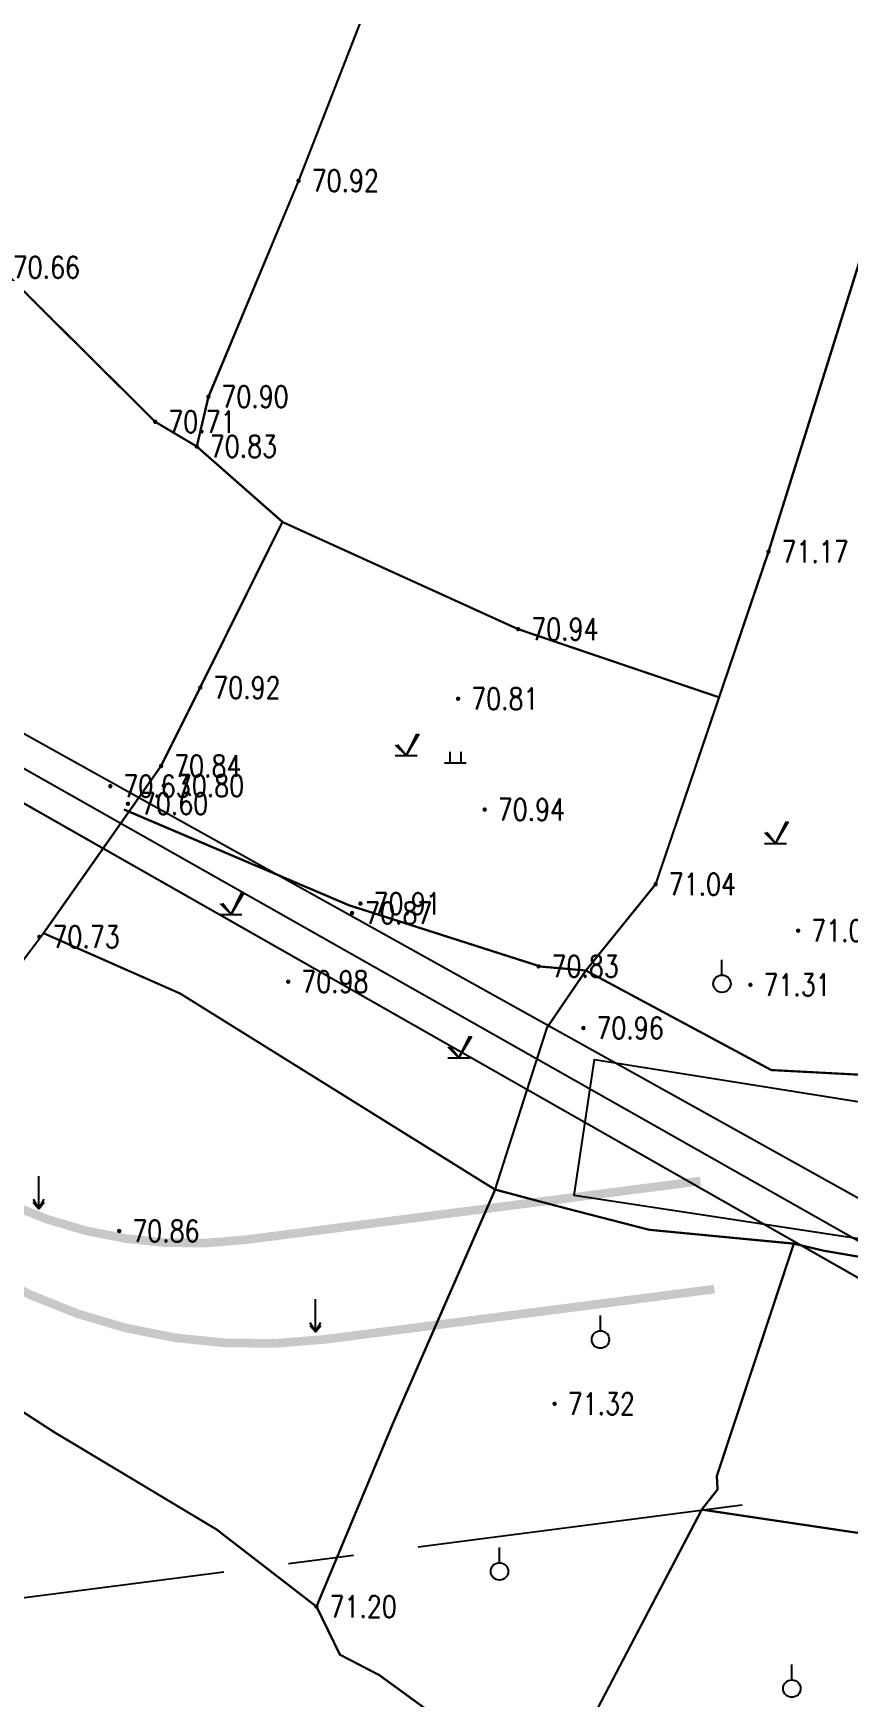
# Model space of a CAD drawing. Extents: x 10519 to 17598, y -625 to 2857.
# Drawn here: x 13969.5 to 14007, y 564.1 to 640.5 of the extents above; entities that cross this region are included whole.
import ezdxf
from ezdxf.enums import TextEntityAlignment as Align

# ---------------------------------------------------------------- set-up
doc = ezdxf.new("R2010")
doc.units = 0
doc.header["$MEASUREMENT"] = 0
doc.linetypes.add('CENTER', pattern=[2, 1.25, -0.25, 0.25, -0.25])
doc.linetypes.add('CENTERX2', pattern=[4, 2.5, -0.5, 0.5, -0.5])
doc.layers.get('0').update_dxf_attribs({"linetype": 'CONTINUOUS'})
for name, color, linetype in [('00000衢化东路中线', 1, 'CENTER'), ('00000道路边线', 2, 'CONTINUOUS'), ('0000原地形', 252, 'CONTINUOUS'), ('ASSIST', 252, 'CONTINUOUS'), ('GCD', 224, 'CONTINUOUS')]:
    doc.layers.add(name, color=color, linetype=linetype)
doc.styles.add('HZ', font='txt8.shx', dxfattribs={"width": 0.8, "bigfont": 'hz.shx'})
doc.linetypes.add('10421', pattern='A,2,[150,AAA.SHX,S=1,R=0,X=0,Y=1],1e-11', length=2)

# ---------------------------------------------------------------- blocks, each defined once
blk = doc.blocks.new('GC200')
at = {"linetype": 'Continuous', "const_width": 0.2, "flags": 128}
blk.add_lwpolyline([(-0.1, 0, 1), (0.1, 0, 1)], format="xyb", close=True, dxfattribs=at)
blk = doc.blocks.new('gc119')
for p, q in [((-1, 0), (1, 0)), ((-0.5, 1), (-0.5, 0)), ((0.5, 1), (0.5, 0))]:
    blk.add_line(p, q)
blk = doc.blocks.new('gc125')
blk.add_line((0, 0.8), (0, 2.2))
blk.add_circle((0, 0), 0.8)
blk = doc.blocks.new('gc123')
for p, q in [((0, 0), (1.2, 2)), ((-1, 0), (1, 0)), ((0, 0), (-0.8, 1))]:
    blk.add_line(p, q)
blk = doc.blocks.new('gc120')
for p, q in [((0, 0), (0, 2.5)), ((-0.5, 0.87), (0, 0)), ((0, 0), (0.5, 0.87))]:
    blk.add_line(p, q)

msp = doc.modelspace()

# ---------------------------------------------------------------- linework, layer by layer
at = {"layer": '00000衢化东路中线', "color": 6, "linetype": 'CENTERX2', "ltscale": 6}
msp.add_line((14002.076, 572.96), (13947.302, 565.889), dxfattribs=at)
at = {"layer": '00000道路边线', "const_width": 0.4}
for points in [[(14000.796, 582.878), (13982.955, 580.575, -0.361441), (13955.96, 597.698), (13876.28, 844.861, -0.361072), (13883.409, 862.652), (13895.365, 869.131)], [(13897.271, 865.614), (13883.527, 858.166, 0.361072), (13878.298, 845.119), (13957.693, 598.842, 0.361441), (13979.289, 585.143), (14000.156, 587.837)]]:
    msp.add_lwpolyline(points, format="xyb", dxfattribs=at)
at = {"layer": '0000原地形', "linetype": 'Continuous'}
for p, q in [((13985.126, 642.495, 70.877), (13981.713, 633.741, 70.877)), ((13985.126, 642.495, 70.877), (13981.713, 633.741, 70.877)), ((13981.713, 633.741, 70.877), (13977.569, 623.828, 70.877)), ((13981.713, 633.741, 70.877), (13977.569, 623.828, 70.877)), ((14007.878, 631.403), (14003.275, 616.716)), ((14007.878, 631.403), (14003.275, 616.716)), ((13967.99, 629.77, 70.615), (13975.132, 622.678, 70.615)), ((13967.99, 629.77, 70.615), (13975.132, 622.678, 70.615)), ((13977.569, 623.828, 70.877), (13977.035, 621.547, 70.877)), ((13977.569, 623.828, 70.877), (13977.035, 621.547, 70.877)), ((13975.132, 622.678, 70.615), (13977.035, 621.547, 70.615)), ((13975.132, 622.678, 70.615), (13977.035, 621.547, 70.615)), ((13977.035, 621.547, 70.877), (13980.97, 618.081, 70.877)), ((13977.035, 621.547, 70.877), (13980.97, 618.081, 70.877)), ((13977.198, 610.482, 70.842), (13980.97, 618.081, 70.842)), ((13977.198, 610.482, 70.842), (13980.97, 618.081, 70.842)), ((13980.97, 618.081, 70.686), (13991.791, 613.162, 70.686)), ((13980.97, 618.081, 70.686), (13991.791, 613.162, 70.686)), ((14003.275, 616.716), (13998.1, 601.459)), ((14003.275, 616.716), (13998.1, 601.459)), ((13991.791, 613.162, 70.686), (14001.009, 610.035, 70.686)), ((13991.791, 613.162, 70.686), (14001.009, 610.035, 70.686)), ((13975.399, 606.884, 70.842), (13977.198, 610.482, 70.842)), ((13975.399, 606.884, 70.842), (13977.198, 610.482, 70.842)), ((13968.196, 608.875), (14259.775, 446.624)), ((14259.638, 442.29), (13967.936, 607.416)), ((14259.638, 442.29), (13967.936, 607.416)), ((13975.399, 606.884, 70.842), (13970.003, 599.21, 70.842)), ((13975.399, 606.884, 70.842), (13970.003, 599.21, 70.842)), ((14257.112, 441.429), (13968.258, 605.642)), ((13984.023, 600.491), (13973.698, 604.882)), ((13984.023, 600.491), (13973.698, 604.882)), ((13994.898, 597.498, 70.828), (13998.1, 601.459, 70.828)), ((13994.898, 597.498, 70.828), (13998.1, 601.459, 70.828)), ((13992.813, 597.681), (13984.023, 600.491)), ((13992.813, 597.681), (13984.023, 600.491)), ((13970.003, 599.21, 70.842), (13976.276, 596.441, 70.842)), ((13970.003, 599.21, 70.842), (13976.276, 596.441, 70.842)), ((13992.724, 597.689, 70.828), (13994.898, 597.498, 70.828)), ((13992.724, 597.689, 70.828), (13994.898, 597.498, 70.828)), ((13993.114, 594.879, 70.888), (13994.898, 597.498, 70.888)), ((13993.114, 594.879, 70.888), (13994.898, 597.498, 70.888)), ((13994.898, 597.498, 70.67), (14003.41, 592.93, 70.67)), ((13994.898, 597.498, 70.67), (14003.41, 592.93, 70.67)), ((13976.276, 596.441, 70.842), (13990.727, 587.444, 70.842)), ((13976.276, 596.441, 70.842), (13990.727, 587.444, 70.842)), ((13990.727, 587.444, 70.888), (13993.114, 594.879, 70.888)), ((13990.727, 587.444, 70.888), (13993.114, 594.879, 70.888)), ((14007.762, 592.7, 70.888), (14003.41, 592.93, 70.888)), ((14007.762, 592.7, 70.888), (14003.41, 592.93, 70.888)), ((13990.727, 587.444, 70.888), (13986.05, 576.744, 70.888)), ((13990.727, 587.444, 70.888), (13986.05, 576.744, 70.888)), ((13993.93, 586.597, 72.842), (13990.727, 587.444, 72.842)), ((13993.93, 586.597, 72.842), (13990.727, 587.444, 72.842)), ((13997.803, 585.6, 72.842), (13993.93, 586.597, 72.842)), ((13997.803, 585.6, 72.842), (13993.93, 586.597, 72.842)), ((14004.436, 584.963, 72.842), (13997.803, 585.6, 72.842)), ((14004.436, 584.963, 72.842), (13997.803, 585.6, 72.842)), ((14004.436, 584.963, 71.272), (14000.904, 574.302, 71.272)), ((14004.436, 584.963, 71.272), (14000.904, 574.302, 71.272)), ((14005.825, 584.638, 72.842), (14004.436, 584.963, 72.842)), ((14005.825, 584.638, 72.842), (14004.436, 584.963, 72.842)), ((14015.023, 583.066, 72.842), (14005.825, 584.638, 72.842)), ((14015.023, 583.066, 72.842), (14005.825, 584.638, 72.842)), ((13965.117, 579.798, 69.741), (13970.49, 576.317, 69.741)), ((13965.117, 579.798, 69.741), (13970.49, 576.317, 69.741)), ((13986.05, 576.744, 70.888), (13982.529, 568.308, 70.888)), ((13986.05, 576.744, 70.888), (13982.529, 568.308, 70.888)), ((13970.49, 576.317, 69.741), (13977.957, 571.839, 69.741)), ((13970.49, 576.317, 69.741), (13977.957, 571.839, 69.741)), ((14000.937, 573.677, 71.272), (14000.213, 572.759, 71.272)), ((14000.937, 573.677, 71.272), (14000.213, 572.759, 71.272)), ((14000.904, 574.302, 71.272), (14000.937, 573.677, 71.272)), ((14000.904, 574.302, 71.272), (14000.937, 573.677, 71.272)), ((14000.213, 572.759, 71.272), (13993.868, 560.645, 71.272)), ((14000.213, 572.759, 71.272), (13993.868, 560.645, 71.272)), ((14010.601, 571.211, 71.517), (14000.213, 572.759, 71.517)), ((14010.601, 571.211, 71.517), (14000.213, 572.759, 71.517)), ((13982.529, 568.308, 70.888), (13977.957, 571.839, 70.888)), ((13982.529, 568.308, 70.888), (13977.957, 571.839, 70.888)), ((13982.529, 568.308, 70.888), (13983.603, 566.104, 70.888)), ((13982.529, 568.308, 70.888), (13983.603, 566.104, 70.888)), ((13983.603, 566.104, 70.888), (13985.418, 565.163, 70.888)), ((13983.603, 566.104, 70.888), (13985.418, 565.163, 70.888)), ((13985.418, 565.163, 70.888), (13985.418, 565.163, 70.888)), ((13985.418, 565.163, 70.888), (13991.208, 560.946, 70.888)), ((13985.418, 565.163, 70.888), (13985.418, 565.163, 70.888)), ((13985.418, 565.163, 70.888), (13991.208, 560.946, 70.888))]:
    msp.add_line(p, q, dxfattribs=at)
at = {"layer": '0000原地形'}
for p, q in [((13986.648, 607.361), (13987.148, 608.361)), ((13986.648, 607.361), (13987.148, 608.361)), ((13986.148, 607.861), (13986.648, 607.361)), ((13986.148, 607.861), (13986.648, 607.361)), ((13986.148, 607.361), (13987.148, 607.361)), ((13986.148, 607.361), (13987.148, 607.361)), ((13988.657, 607.534), (13988.657, 607.034)), ((13988.657, 607.534), (13988.657, 607.034)), ((13989.157, 607.534), (13989.157, 607.034)), ((13989.157, 607.534), (13989.157, 607.034)), ((13988.407, 607.034), (13989.407, 607.034)), ((13988.407, 607.034), (13989.407, 607.034)), ((14003.603, 603.33), (14004.103, 604.33)), ((14003.603, 603.33), (14004.103, 604.33)), ((14003.103, 603.83), (14003.603, 603.33)), ((14003.103, 603.83), (14003.603, 603.33)), ((14003.103, 603.33), (14004.103, 603.33)), ((14003.103, 603.33), (14004.103, 603.33)), ((13978.112, 600.572), (13978.612, 600.072)), ((13978.112, 600.572), (13978.612, 600.072)), ((13978.612, 600.072), (13979.112, 601.072)), ((13978.612, 600.072), (13979.112, 601.072)), ((13978.112, 600.072), (13979.112, 600.072)), ((13978.112, 600.072), (13979.112, 600.072)), ((14001.143, 597.289), (14001.143, 597.989)), ((14001.143, 597.289), (14001.143, 597.989)), ((13989.068, 593.49), (13989.568, 594.49)), ((13989.068, 593.49), (13989.568, 594.49)), ((13988.568, 593.99), (13989.068, 593.49)), ((13988.568, 593.99), (13989.068, 593.49)), ((13988.568, 593.49), (13989.568, 593.49)), ((13988.568, 593.49), (13989.568, 593.49)), ((13969.785, 586.567), (13969.785, 588.067)), ((13969.785, 586.567), (13969.785, 588.067)), ((13969.535, 586.867), (13969.785, 586.567)), ((13969.535, 586.867), (13969.785, 586.567)), ((13969.785, 586.567), (13970.035, 586.867)), ((13969.785, 586.567), (13970.035, 586.867)), ((13982.481, 580.912), (13982.481, 582.412)), ((13982.481, 580.912), (13982.481, 582.412)), ((13995.566, 580.964), (13995.566, 581.664)), ((13995.566, 580.964), (13995.566, 581.664)), ((13982.231, 581.212), (13982.481, 580.912)), ((13982.231, 581.212), (13982.481, 580.912)), ((13982.481, 580.912), (13982.731, 581.212)), ((13982.481, 580.912), (13982.731, 581.212)), ((13990.932, 570.322), (13990.932, 571.022)), ((13990.932, 570.322), (13990.932, 571.022)), ((14004.351, 564.947), (14004.351, 565.647)), ((14004.351, 564.947), (14004.351, 565.647))]:
    msp.add_line(p, q, dxfattribs=at)
at = {"layer": '0000原地形', "linetype": '10421'}
msp.add_line((13967.43, 595.814, 70.619), (13970.003, 599.21, 70.619), dxfattribs=at)
msp.add_line((13967.43, 595.814, 70.619), (13970.003, 599.21, 70.619), dxfattribs=at)
at = {"layer": '0000原地形', "linetype": 'Continuous', "elevation": 71.299, "flags": 128}
msp.add_lwpolyline([(14045.093, 585.46), (14044.541, 579.54), (13994.358, 587.169), (13995.29, 593.415)], close=True, dxfattribs=at)
msp.add_lwpolyline([(14045.093, 585.46), (14044.541, 579.54), (13994.358, 587.169), (13995.29, 593.415)], close=True, dxfattribs=at)
at = {"layer": '0000原地形'}
for centre in [(14001.143, 596.889), (14001.143, 596.889), (13995.566, 580.564), (13995.566, 580.564), (13990.932, 569.922), (13990.932, 569.922), (14004.351, 564.547), (14004.351, 564.547)]:
    msp.add_ellipse(centre, major_axis=(0.283, 0.283), ratio=1, start_param=5.497787, end_param=11.780972, dxfattribs=at)
at = {"layer": 'ASSIST', "color": 252}
for p, q in [((13968.196, 608.875), (14015.45, 582.581)), ((14015.45, 580.52), (13967.936, 607.416)), ((14015.45, 578.813), (13968.258, 605.642))]:
    msp.add_line(p, q, dxfattribs=at)
at = {"layer": 'ASSIST', "color": 252, "const_width": 0.1, "flags": 128}
for points, elevation in [([(13996.26, 664.352), (13991.152, 655.096), (13987.49, 649.076), (13985.126, 642.495), (13981.713, 633.741), (13977.569, 623.828), (13977.035, 621.547), (13980.97, 618.081)], 70.877), ([(13954.771, 632.815), (13967.99, 629.77), (13975.132, 622.678), (13977.035, 621.547)], 70.615), ([(13975.399, 606.884), (13977.198, 610.482), (13980.97, 618.081)], 70.842), ([(13980.97, 618.081), (13991.791, 613.162), (14001.009, 610.035)], 70.686), ([(13975.399, 606.884), (13970.003, 599.21), (13976.276, 596.441), (13990.727, 587.444)], 70.842), ([(13992.724, 597.689), (13994.898, 597.498), (13998.1, 601.459)], 70.828), ([(13990.727, 587.444), (13993.114, 594.879), (13994.898, 597.498)], 70.888), ([(13994.898, 597.498), (14003.41, 592.93)], 70.67), ([(14007.762, 592.7), (14003.41, 592.93)], 70.888), ([(13990.727, 587.444), (13986.05, 576.744), (13982.529, 568.308), (13977.957, 571.839)], 70.888), ([(14015.45, 582.995), (14015.023, 583.066), (14005.825, 584.638), (14004.436, 584.963), (13997.803, 585.6), (13993.93, 586.597), (13990.727, 587.444)], 72.842), ([(14004.436, 584.963), (14000.904, 574.302), (14000.937, 573.677), (14000.213, 572.759)], 71.272), ([(13957.845, 583.293), (13965.117, 579.798), (13970.49, 576.317), (13977.957, 571.839)], 69.741), ([(14000.213, 572.759), (13993.868, 560.645)], 71.272), ([(14015.45, 570.149), (14014.64, 570.311), (14012.665, 570.677), (14010.601, 571.211), (14000.213, 572.759)], 71.517), ([(13982.529, 568.308), (13983.603, 566.104), (13985.418, 565.163), (13985.418, 565.163), (13991.208, 560.946), (13983.436, 550.767), (13983.436, 550.767), (13977.837, 523.642), (13973.709, 523.81), (13969.004, 524.379), (13965.285, 527.537), (13958.094, 531.105)], 70.888)]:
    msp.add_lwpolyline(points, dxfattribs=dict(at, elevation=elevation))
for points in [[(14015.45, 639.179), (14011.173, 640.002), (14007.878, 631.403), (14003.275, 616.716), (13998.1, 601.459)], [(13992.813, 597.681), (13984.023, 600.491), (13973.698, 604.882)]]:
    msp.add_lwpolyline(points, dxfattribs=at)
at = {"layer": 'ASSIST', "color": 252, "flags": 128}
for points in [[(13968.196, 608.875), (14015.45, 582.581)], [(14015.45, 578.813), (13966.519, 606.63)], [(13950.797, 567.487), (13952.012, 573.314), (13954.642, 578.421), (13956.494, 580.39), (13957.845, 583.293), (13958.146, 584.729), (13959.511, 587.104), (13963.36, 590.746), (13967.43, 595.814), (13970.003, 599.21)]]:
    msp.add_lwpolyline(points, dxfattribs=at)
at = {"layer": 'ASSIST', "color": 252, "elevation": 71.299, "flags": 128}
msp.add_lwpolyline([(14015.45, 583.963), (13994.358, 587.169), (13995.29, 593.415), (14015.45, 590.195)], dxfattribs=at)

# ---------------------------------------------------------------- block references
at = {"layer": 'ASSIST', "color": 252}
ref = msp.add_blockref('GC200', (13981.713, 633.741, 70.923), dxfattribs=dict(at, xscale=0.5, yscale=0.5, zscale=0.5))
ref.add_attrib('height', '70.92', dxfattribs={"layer": 'GCD', "linetype": 'Continuous', "height": 1, "style": 'HZ', "width": 0.8}).set_placement((13982.313, 633.741, 70.923), align=Align.MIDDLE_LEFT)
ref = msp.add_blockref('GC200', (13967.99, 629.77, 70.656), dxfattribs=dict(at, xscale=0.5, yscale=0.5, zscale=0.5))
ref.add_attrib('height', '70.66', dxfattribs={"layer": 'GCD', "linetype": 'Continuous', "height": 1, "style": 'HZ', "width": 0.8}).set_placement((13968.59, 629.77, 70.656), align=Align.MIDDLE_LEFT)
ref = msp.add_blockref('GC200', (13977.569, 623.828, 70.897), dxfattribs=dict(at, xscale=0.5, yscale=0.5, zscale=0.5))
ref.add_attrib('height', '70.90', dxfattribs={"layer": 'GCD', "linetype": 'Continuous', "height": 1, "style": 'HZ', "width": 0.8}).set_placement((13978.169, 623.828, 70.897), align=Align.MIDDLE_LEFT)
ref = msp.add_blockref('GC200', (13975.132, 622.678, 70.705), dxfattribs=dict(at, xscale=0.5, yscale=0.5, zscale=0.5))
ref.add_attrib('height', '70.71', dxfattribs={"layer": 'GCD', "linetype": 'Continuous', "height": 1, "style": 'HZ', "width": 0.8}).set_placement((13975.732, 622.678, 70.705), align=Align.MIDDLE_LEFT)
ref = msp.add_blockref('GC200', (13977.035, 621.547, 70.829), dxfattribs=dict(at, xscale=0.5, yscale=0.5, zscale=0.5))
ref.add_attrib('height', '70.83', dxfattribs={"layer": 'GCD', "linetype": 'Continuous', "height": 1, "style": 'HZ', "width": 0.8}).set_placement((13977.635, 621.547, 70.829), align=Align.MIDDLE_LEFT)
ref = msp.add_blockref('GC200', (14003.275, 616.716, 71.172), dxfattribs=dict(at, xscale=0.5, yscale=0.5, zscale=0.5))
ref.add_attrib('height', '71.17', dxfattribs={"layer": 'GCD', "linetype": 'Continuous', "height": 1, "style": 'HZ', "width": 0.8}).set_placement((14003.875, 616.716, 71.172), align=Align.MIDDLE_LEFT)
ref = msp.add_blockref('GC200', (13991.791, 613.162, 70.937), dxfattribs=dict(at, xscale=0.5, yscale=0.5, zscale=0.5))
ref.add_attrib('height', '70.94', dxfattribs={"layer": 'GCD', "linetype": 'Continuous', "height": 1, "style": 'HZ', "width": 0.8}).set_placement((13992.391, 613.162, 70.937), align=Align.MIDDLE_LEFT)
ref = msp.add_blockref('GC200', (13977.198, 610.482, 70.916), dxfattribs=dict(at, xscale=0.5, yscale=0.5, zscale=0.5))
ref.add_attrib('height', '70.92', dxfattribs={"layer": 'GCD', "linetype": 'Continuous', "height": 1, "style": 'HZ', "width": 0.8}).set_placement((13977.798, 610.482, 70.916), align=Align.MIDDLE_LEFT)
ref = msp.add_blockref('GC200', (13989.032, 609.969, 70.806), dxfattribs=dict(at, xscale=0.5, yscale=0.5, zscale=0.5))
ref.add_attrib('height', '70.81', dxfattribs={"layer": 'GCD', "linetype": 'Continuous', "height": 1, "style": 'HZ', "width": 0.8}).set_placement((13989.632, 609.969, 70.806), align=Align.MIDDLE_LEFT)
at = {"layer": 'ASSIST', "color": 252, "xscale": 0.5, "yscale": 0.5}
for name, p in [('gc123', (13986.648, 607.361)), ('gc119', (13988.907, 607.034)), ('gc123', (14003.603, 603.33)), ('gc123', (13978.612, 600.072)), ('gc125', (14001.143, 596.889)), ('gc123', (13989.068, 593.49)), ('gc120', (13969.785, 586.567)), ('gc120', (13982.481, 580.912)), ('gc125', (13995.566, 580.564)), ('gc125', (13990.932, 569.922)), ('gc125', (14004.351, 564.547))]:
    msp.add_blockref(name, p, dxfattribs=at)
at = {"layer": 'ASSIST', "color": 252}
ref = msp.add_blockref('GC200', (13975.399, 606.884, 70.842), dxfattribs=dict(at, xscale=0.5, yscale=0.5, zscale=0.5))
ref.add_attrib('height', '70.84', dxfattribs={"layer": 'GCD', "linetype": 'Continuous', "height": 1, "style": 'HZ', "width": 0.8}).set_placement((13975.999, 606.884, 70.842), align=Align.MIDDLE_LEFT)
ref = msp.add_blockref('GC200', (13975.525, 605.98, 70.802), dxfattribs=dict(at, xscale=0.5, yscale=0.5, zscale=0.5))
ref.add_attrib('height', '70.80', dxfattribs={"layer": 'GCD', "linetype": 'Continuous', "height": 1, "style": 'HZ', "width": 0.8}).set_placement((13976.125, 605.98, 70.802), align=Align.MIDDLE_LEFT)
ref = msp.add_blockref('GC200', (13973.07, 605.957, 70.628), dxfattribs=dict(at, xscale=0.5, yscale=0.5, zscale=0.5))
ref.add_attrib('height', '70.63', dxfattribs={"layer": 'GCD', "linetype": 'Continuous', "height": 1, "style": 'HZ', "width": 0.8}).set_placement((13973.67, 605.957, 70.628), align=Align.MIDDLE_LEFT)
ref = msp.add_blockref('GC200', (13973.876, 605.15, 70.602), dxfattribs=dict(at, xscale=0.5, yscale=0.5, zscale=0.5))
ref.add_attrib('height', '70.60', dxfattribs={"layer": 'GCD', "linetype": 'Continuous', "height": 1, "style": 'HZ', "width": 0.8}).set_placement((13974.476, 605.15, 70.602), align=Align.MIDDLE_LEFT)
ref = msp.add_blockref('GC200', (13990.253, 604.884, 70.936), dxfattribs=dict(at, xscale=0.5, yscale=0.5, zscale=0.5))
ref.add_attrib('height', '70.94', dxfattribs={"layer": 'GCD', "linetype": 'Continuous', "height": 1, "style": 'HZ', "width": 0.8}).set_placement((13990.853, 604.884, 70.936), align=Align.MIDDLE_LEFT)
ref = msp.add_blockref('GC200', (13998.1, 601.459, 71.038), dxfattribs=dict(at, xscale=0.5, yscale=0.5, zscale=0.5))
ref.add_attrib('height', '71.04', dxfattribs={"layer": 'GCD', "linetype": 'Continuous', "height": 1, "style": 'HZ', "width": 0.8}).set_placement((13998.7, 601.459, 71.038), align=Align.MIDDLE_LEFT)
ref = msp.add_blockref('GC200', (13984.163, 600.137, 70.874), dxfattribs=dict(at, xscale=0.5, yscale=0.5, zscale=0.5))
ref.add_attrib('height', '70.87', dxfattribs={"layer": 'GCD', "linetype": 'Continuous', "height": 1, "style": 'HZ', "width": 0.8}).set_placement((13984.763, 600.137, 70.874), align=Align.MIDDLE_LEFT)
ref = msp.add_blockref('GC200', (13984.55, 600.57, 70.906), dxfattribs=dict(at, xscale=0.5, yscale=0.5, zscale=0.5))
ref.add_attrib('height', '70.91', dxfattribs={"layer": 'GCD', "linetype": 'Continuous', "height": 1, "style": 'HZ', "width": 0.8}).set_placement((13985.15, 600.57, 70.906), align=Align.MIDDLE_LEFT)
ref = msp.add_blockref('GC200', (14004.639, 599.326, 71.085), dxfattribs=dict(at, xscale=0.5, yscale=0.5, zscale=0.5))
ref.add_attrib('height', '71.09', dxfattribs={"layer": 'GCD', "linetype": 'Continuous', "height": 1, "style": 'HZ', "width": 0.8}).set_placement((14005.239, 599.326, 71.085), align=Align.MIDDLE_LEFT)
ref = msp.add_blockref('GC200', (13969.813, 599.043, 70.733), dxfattribs=dict(at, xscale=0.5, yscale=0.5, zscale=0.5))
ref.add_attrib('height', '70.73', dxfattribs={"layer": 'GCD', "linetype": 'Continuous', "height": 1, "style": 'HZ', "width": 0.8}).set_placement((13970.413, 599.043, 70.733), align=Align.MIDDLE_LEFT)
ref = msp.add_blockref('GC200', (13992.724, 597.689, 70.828), dxfattribs=dict(at, xscale=0.5, yscale=0.5, zscale=0.5))
ref.add_attrib('height', '70.83', dxfattribs={"layer": 'GCD', "linetype": 'Continuous', "height": 1, "style": 'HZ', "width": 0.8}).set_placement((13993.324, 597.689, 70.828), align=Align.MIDDLE_LEFT)
ref = msp.add_blockref('GC200', (13981.235, 596.984, 70.981), dxfattribs=dict(at, xscale=0.5, yscale=0.5, zscale=0.5))
ref.add_attrib('height', '70.98', dxfattribs={"layer": 'GCD', "linetype": 'Continuous', "height": 1, "style": 'HZ', "width": 0.8}).set_placement((13981.835, 596.984, 70.981), align=Align.MIDDLE_LEFT)
ref = msp.add_blockref('GC200', (14002.448, 596.84, 71.314), dxfattribs=dict(at, xscale=0.5, yscale=0.5, zscale=0.5))
ref.add_attrib('height', '71.31', dxfattribs={"layer": 'GCD', "linetype": 'Continuous', "height": 1, "style": 'HZ', "width": 0.8}).set_placement((14003.048, 596.84, 71.314), align=Align.MIDDLE_LEFT)
ref = msp.add_blockref('GC200', (13994.782, 594.859, 70.955), dxfattribs=dict(at, xscale=0.5, yscale=0.5, zscale=0.5))
ref.add_attrib('height', '70.96', dxfattribs={"layer": 'GCD', "linetype": 'Continuous', "height": 1, "style": 'HZ', "width": 0.8}).set_placement((13995.382, 594.859, 70.955), align=Align.MIDDLE_LEFT)
ref = msp.add_blockref('GC200', (13973.48, 585.543, 70.863), dxfattribs=dict(at, xscale=0.5, yscale=0.5, zscale=0.5))
ref.add_attrib('height', '70.86', dxfattribs={"layer": 'GCD', "linetype": 'Continuous', "height": 1, "style": 'HZ', "width": 0.8}).set_placement((13974.08, 585.543, 70.863), align=Align.MIDDLE_LEFT)
ref = msp.add_blockref('GC200', (13993.462, 577.615, 71.316), dxfattribs=dict(at, xscale=0.5, yscale=0.5, zscale=0.5))
ref.add_attrib('height', '71.32', dxfattribs={"layer": 'GCD', "linetype": 'Continuous', "height": 1, "style": 'HZ', "width": 0.8}).set_placement((13994.062, 577.615, 71.316), align=Align.MIDDLE_LEFT)
ref = msp.add_blockref('GC200', (13982.529, 568.308, 71.202), dxfattribs=dict(at, xscale=0.5, yscale=0.5, zscale=0.5))
ref.add_attrib('height', '71.20', dxfattribs={"layer": 'GCD', "linetype": 'Continuous', "height": 1, "style": 'HZ', "width": 0.8}).set_placement((13983.129, 568.308, 71.202), align=Align.MIDDLE_LEFT)
at = {"layer": 'GCD', "linetype": 'Continuous'}
ref = msp.add_blockref('GC200', (13981.713, 633.741, 70.923), dxfattribs=dict(at, xscale=0.5, yscale=0.5, zscale=0.5))
ref.add_attrib('height', '70.92', dxfattribs={"linetype": 'Continuous', "height": 1, "style": 'HZ', "width": 0.8}).set_placement((13982.313, 633.741, 70.923), align=Align.MIDDLE_LEFT)
ref = msp.add_blockref('GC200', (13981.713, 633.741, 70.923), dxfattribs=dict(at, xscale=0.5, yscale=0.5, zscale=0.5))
ref.add_attrib('height', '70.92', dxfattribs={"linetype": 'Continuous', "height": 1, "style": 'HZ', "width": 0.8}).set_placement((13982.313, 633.741, 70.923), align=Align.MIDDLE_LEFT)
ref = msp.add_blockref('GC200', (13967.99, 629.77, 70.656), dxfattribs=dict(at, xscale=0.5, yscale=0.5, zscale=0.5))
ref.add_attrib('height', '70.66', dxfattribs={"linetype": 'Continuous', "height": 1, "style": 'HZ', "width": 0.8}).set_placement((13968.59, 629.77, 70.656), align=Align.MIDDLE_LEFT)
ref = msp.add_blockref('GC200', (13967.99, 629.77, 70.656), dxfattribs=dict(at, xscale=0.5, yscale=0.5, zscale=0.5))
ref.add_attrib('height', '70.66', dxfattribs={"linetype": 'Continuous', "height": 1, "style": 'HZ', "width": 0.8}).set_placement((13968.59, 629.77, 70.656), align=Align.MIDDLE_LEFT)
ref = msp.add_blockref('GC200', (13977.569, 623.828, 70.897), dxfattribs=dict(at, xscale=0.5, yscale=0.5, zscale=0.5))
ref.add_attrib('height', '70.90', dxfattribs={"linetype": 'Continuous', "height": 1, "style": 'HZ', "width": 0.8}).set_placement((13978.169, 623.828, 70.897), align=Align.MIDDLE_LEFT)
ref = msp.add_blockref('GC200', (13977.569, 623.828, 70.897), dxfattribs=dict(at, xscale=0.5, yscale=0.5, zscale=0.5))
ref.add_attrib('height', '70.90', dxfattribs={"linetype": 'Continuous', "height": 1, "style": 'HZ', "width": 0.8}).set_placement((13978.169, 623.828, 70.897), align=Align.MIDDLE_LEFT)
ref = msp.add_blockref('GC200', (13975.132, 622.678, 70.705), dxfattribs=dict(at, xscale=0.5, yscale=0.5, zscale=0.5))
ref.add_attrib('height', '70.71', dxfattribs={"linetype": 'Continuous', "height": 1, "style": 'HZ', "width": 0.8}).set_placement((13975.732, 622.678, 70.705), align=Align.MIDDLE_LEFT)
ref = msp.add_blockref('GC200', (13975.132, 622.678, 70.705), dxfattribs=dict(at, xscale=0.5, yscale=0.5, zscale=0.5))
ref.add_attrib('height', '70.71', dxfattribs={"linetype": 'Continuous', "height": 1, "style": 'HZ', "width": 0.8}).set_placement((13975.732, 622.678, 70.705), align=Align.MIDDLE_LEFT)
ref = msp.add_blockref('GC200', (13977.035, 621.547, 70.829), dxfattribs=dict(at, xscale=0.5, yscale=0.5, zscale=0.5))
ref.add_attrib('height', '70.83', dxfattribs={"linetype": 'Continuous', "height": 1, "style": 'HZ', "width": 0.8}).set_placement((13977.635, 621.547, 70.829), align=Align.MIDDLE_LEFT)
ref = msp.add_blockref('GC200', (13977.035, 621.547, 70.829), dxfattribs=dict(at, xscale=0.5, yscale=0.5, zscale=0.5))
ref.add_attrib('height', '70.83', dxfattribs={"linetype": 'Continuous', "height": 1, "style": 'HZ', "width": 0.8}).set_placement((13977.635, 621.547, 70.829), align=Align.MIDDLE_LEFT)
ref = msp.add_blockref('GC200', (14003.275, 616.716, 71.172), dxfattribs=dict(at, xscale=0.5, yscale=0.5, zscale=0.5))
ref.add_attrib('height', '71.17', dxfattribs={"linetype": 'Continuous', "height": 1, "style": 'HZ', "width": 0.8}).set_placement((14003.875, 616.716, 71.172), align=Align.MIDDLE_LEFT)
ref = msp.add_blockref('GC200', (14003.275, 616.716, 71.172), dxfattribs=dict(at, xscale=0.5, yscale=0.5, zscale=0.5))
ref.add_attrib('height', '71.17', dxfattribs={"linetype": 'Continuous', "height": 1, "style": 'HZ', "width": 0.8}).set_placement((14003.875, 616.716, 71.172), align=Align.MIDDLE_LEFT)
ref = msp.add_blockref('GC200', (13991.791, 613.162, 70.937), dxfattribs=dict(at, xscale=0.5, yscale=0.5, zscale=0.5))
ref.add_attrib('height', '70.94', dxfattribs={"linetype": 'Continuous', "height": 1, "style": 'HZ', "width": 0.8}).set_placement((13992.391, 613.162, 70.937), align=Align.MIDDLE_LEFT)
ref = msp.add_blockref('GC200', (13991.791, 613.162, 70.937), dxfattribs=dict(at, xscale=0.5, yscale=0.5, zscale=0.5))
ref.add_attrib('height', '70.94', dxfattribs={"linetype": 'Continuous', "height": 1, "style": 'HZ', "width": 0.8}).set_placement((13992.391, 613.162, 70.937), align=Align.MIDDLE_LEFT)
ref = msp.add_blockref('GC200', (13977.198, 610.482, 70.916), dxfattribs=dict(at, xscale=0.5, yscale=0.5, zscale=0.5))
ref.add_attrib('height', '70.92', dxfattribs={"linetype": 'Continuous', "height": 1, "style": 'HZ', "width": 0.8}).set_placement((13977.798, 610.482, 70.916), align=Align.MIDDLE_LEFT)
ref = msp.add_blockref('GC200', (13977.198, 610.482, 70.916), dxfattribs=dict(at, xscale=0.5, yscale=0.5, zscale=0.5))
ref.add_attrib('height', '70.92', dxfattribs={"linetype": 'Continuous', "height": 1, "style": 'HZ', "width": 0.8}).set_placement((13977.798, 610.482, 70.916), align=Align.MIDDLE_LEFT)
ref = msp.add_blockref('GC200', (13989.032, 609.969, 70.806), dxfattribs=dict(at, xscale=0.5, yscale=0.5, zscale=0.5))
ref.add_attrib('height', '70.81', dxfattribs={"linetype": 'Continuous', "height": 1, "style": 'HZ', "width": 0.8}).set_placement((13989.632, 609.969, 70.806), align=Align.MIDDLE_LEFT)
ref = msp.add_blockref('GC200', (13989.032, 609.969, 70.806), dxfattribs=dict(at, xscale=0.5, yscale=0.5, zscale=0.5))
ref.add_attrib('height', '70.81', dxfattribs={"linetype": 'Continuous', "height": 1, "style": 'HZ', "width": 0.8}).set_placement((13989.632, 609.969, 70.806), align=Align.MIDDLE_LEFT)
ref = msp.add_blockref('GC200', (13975.399, 606.884, 70.842), dxfattribs=dict(at, xscale=0.5, yscale=0.5, zscale=0.5))
ref.add_attrib('height', '70.84', dxfattribs={"linetype": 'Continuous', "height": 1, "style": 'HZ', "width": 0.8}).set_placement((13975.999, 606.884, 70.842), align=Align.MIDDLE_LEFT)
ref = msp.add_blockref('GC200', (13975.399, 606.884, 70.842), dxfattribs=dict(at, xscale=0.5, yscale=0.5, zscale=0.5))
ref.add_attrib('height', '70.84', dxfattribs={"linetype": 'Continuous', "height": 1, "style": 'HZ', "width": 0.8}).set_placement((13975.999, 606.884, 70.842), align=Align.MIDDLE_LEFT)
ref = msp.add_blockref('GC200', (13975.525, 605.98, 70.802), dxfattribs=dict(at, xscale=0.5, yscale=0.5, zscale=0.5))
ref.add_attrib('height', '70.80', dxfattribs={"linetype": 'Continuous', "height": 1, "style": 'HZ', "width": 0.8}).set_placement((13976.125, 605.98, 70.802), align=Align.MIDDLE_LEFT)
ref = msp.add_blockref('GC200', (13975.525, 605.98, 70.802), dxfattribs=dict(at, xscale=0.5, yscale=0.5, zscale=0.5))
ref.add_attrib('height', '70.80', dxfattribs={"linetype": 'Continuous', "height": 1, "style": 'HZ', "width": 0.8}).set_placement((13976.125, 605.98, 70.802), align=Align.MIDDLE_LEFT)
ref = msp.add_blockref('GC200', (13973.07, 605.957, 70.628), dxfattribs=dict(at, xscale=0.5, yscale=0.5, zscale=0.5))
ref.add_attrib('height', '70.63', dxfattribs={"linetype": 'Continuous', "height": 1, "style": 'HZ', "width": 0.8}).set_placement((13973.67, 605.957, 70.628), align=Align.MIDDLE_LEFT)
ref = msp.add_blockref('GC200', (13973.07, 605.957, 70.628), dxfattribs=dict(at, xscale=0.5, yscale=0.5, zscale=0.5))
ref.add_attrib('height', '70.63', dxfattribs={"linetype": 'Continuous', "height": 1, "style": 'HZ', "width": 0.8}).set_placement((13973.67, 605.957, 70.628), align=Align.MIDDLE_LEFT)
ref = msp.add_blockref('GC200', (13973.876, 605.15, 70.602), dxfattribs=dict(at, xscale=0.5, yscale=0.5, zscale=0.5))
ref.add_attrib('height', '70.60', dxfattribs={"linetype": 'Continuous', "height": 1, "style": 'HZ', "width": 0.8}).set_placement((13974.476, 605.15, 70.602), align=Align.MIDDLE_LEFT)
ref = msp.add_blockref('GC200', (13973.876, 605.15, 70.602), dxfattribs=dict(at, xscale=0.5, yscale=0.5, zscale=0.5))
ref.add_attrib('height', '70.60', dxfattribs={"linetype": 'Continuous', "height": 1, "style": 'HZ', "width": 0.8}).set_placement((13974.476, 605.15, 70.602), align=Align.MIDDLE_LEFT)
ref = msp.add_blockref('GC200', (13990.253, 604.884, 70.936), dxfattribs=dict(at, xscale=0.5, yscale=0.5, zscale=0.5))
ref.add_attrib('height', '70.94', dxfattribs={"linetype": 'Continuous', "height": 1, "style": 'HZ', "width": 0.8}).set_placement((13990.853, 604.884, 70.936), align=Align.MIDDLE_LEFT)
ref = msp.add_blockref('GC200', (13990.253, 604.884, 70.936), dxfattribs=dict(at, xscale=0.5, yscale=0.5, zscale=0.5))
ref.add_attrib('height', '70.94', dxfattribs={"linetype": 'Continuous', "height": 1, "style": 'HZ', "width": 0.8}).set_placement((13990.853, 604.884, 70.936), align=Align.MIDDLE_LEFT)
ref = msp.add_blockref('GC200', (13998.1, 601.459, 71.038), dxfattribs=dict(at, xscale=0.5, yscale=0.5, zscale=0.5))
ref.add_attrib('height', '71.04', dxfattribs={"linetype": 'Continuous', "height": 1, "style": 'HZ', "width": 0.8}).set_placement((13998.7, 601.459, 71.038), align=Align.MIDDLE_LEFT)
ref = msp.add_blockref('GC200', (13998.1, 601.459, 71.038), dxfattribs=dict(at, xscale=0.5, yscale=0.5, zscale=0.5))
ref.add_attrib('height', '71.04', dxfattribs={"linetype": 'Continuous', "height": 1, "style": 'HZ', "width": 0.8}).set_placement((13998.7, 601.459, 71.038), align=Align.MIDDLE_LEFT)
ref = msp.add_blockref('GC200', (13984.163, 600.137, 70.874), dxfattribs=dict(at, xscale=0.5, yscale=0.5, zscale=0.5))
ref.add_attrib('height', '70.87', dxfattribs={"linetype": 'Continuous', "height": 1, "style": 'HZ', "width": 0.8}).set_placement((13984.763, 600.137, 70.874), align=Align.MIDDLE_LEFT)
ref = msp.add_blockref('GC200', (13984.163, 600.137, 70.874), dxfattribs=dict(at, xscale=0.5, yscale=0.5, zscale=0.5))
ref.add_attrib('height', '70.87', dxfattribs={"linetype": 'Continuous', "height": 1, "style": 'HZ', "width": 0.8}).set_placement((13984.763, 600.137, 70.874), align=Align.MIDDLE_LEFT)
ref = msp.add_blockref('GC200', (13984.55, 600.57, 70.906), dxfattribs=dict(at, xscale=0.5, yscale=0.5, zscale=0.5))
ref.add_attrib('height', '70.91', dxfattribs={"linetype": 'Continuous', "height": 1, "style": 'HZ', "width": 0.8}).set_placement((13985.15, 600.57, 70.906), align=Align.MIDDLE_LEFT)
ref = msp.add_blockref('GC200', (13984.55, 600.57, 70.906), dxfattribs=dict(at, xscale=0.5, yscale=0.5, zscale=0.5))
ref.add_attrib('height', '70.91', dxfattribs={"linetype": 'Continuous', "height": 1, "style": 'HZ', "width": 0.8}).set_placement((13985.15, 600.57, 70.906), align=Align.MIDDLE_LEFT)
ref = msp.add_blockref('GC200', (14004.639, 599.326, 71.085), dxfattribs=dict(at, xscale=0.5, yscale=0.5, zscale=0.5))
ref.add_attrib('height', '71.09', dxfattribs={"linetype": 'Continuous', "height": 1, "style": 'HZ', "width": 0.8}).set_placement((14005.239, 599.326, 71.085), align=Align.MIDDLE_LEFT)
ref = msp.add_blockref('GC200', (14004.639, 599.326, 71.085), dxfattribs=dict(at, xscale=0.5, yscale=0.5, zscale=0.5))
ref.add_attrib('height', '71.09', dxfattribs={"linetype": 'Continuous', "height": 1, "style": 'HZ', "width": 0.8}).set_placement((14005.239, 599.326, 71.085), align=Align.MIDDLE_LEFT)
ref = msp.add_blockref('GC200', (13969.813, 599.043, 70.733), dxfattribs=dict(at, xscale=0.5, yscale=0.5, zscale=0.5))
ref.add_attrib('height', '70.73', dxfattribs={"linetype": 'Continuous', "height": 1, "style": 'HZ', "width": 0.8}).set_placement((13970.413, 599.043, 70.733), align=Align.MIDDLE_LEFT)
ref = msp.add_blockref('GC200', (13969.813, 599.043, 70.733), dxfattribs=dict(at, xscale=0.5, yscale=0.5, zscale=0.5))
ref.add_attrib('height', '70.73', dxfattribs={"linetype": 'Continuous', "height": 1, "style": 'HZ', "width": 0.8}).set_placement((13970.413, 599.043, 70.733), align=Align.MIDDLE_LEFT)
ref = msp.add_blockref('GC200', (13992.724, 597.689, 70.828), dxfattribs=dict(at, xscale=0.5, yscale=0.5, zscale=0.5))
ref.add_attrib('height', '70.83', dxfattribs={"linetype": 'Continuous', "height": 1, "style": 'HZ', "width": 0.8}).set_placement((13993.324, 597.689, 70.828), align=Align.MIDDLE_LEFT)
ref = msp.add_blockref('GC200', (13992.724, 597.689, 70.828), dxfattribs=dict(at, xscale=0.5, yscale=0.5, zscale=0.5))
ref.add_attrib('height', '70.83', dxfattribs={"linetype": 'Continuous', "height": 1, "style": 'HZ', "width": 0.8}).set_placement((13993.324, 597.689, 70.828), align=Align.MIDDLE_LEFT)
ref = msp.add_blockref('GC200', (13981.235, 596.984, 70.981), dxfattribs=dict(at, xscale=0.5, yscale=0.5, zscale=0.5))
ref.add_attrib('height', '70.98', dxfattribs={"linetype": 'Continuous', "height": 1, "style": 'HZ', "width": 0.8}).set_placement((13981.835, 596.984, 70.981), align=Align.MIDDLE_LEFT)
ref = msp.add_blockref('GC200', (13981.235, 596.984, 70.981), dxfattribs=dict(at, xscale=0.5, yscale=0.5, zscale=0.5))
ref.add_attrib('height', '70.98', dxfattribs={"linetype": 'Continuous', "height": 1, "style": 'HZ', "width": 0.8}).set_placement((13981.835, 596.984, 70.981), align=Align.MIDDLE_LEFT)
ref = msp.add_blockref('GC200', (14002.448, 596.84, 71.314), dxfattribs=dict(at, xscale=0.5, yscale=0.5, zscale=0.5))
ref.add_attrib('height', '71.31', dxfattribs={"linetype": 'Continuous', "height": 1, "style": 'HZ', "width": 0.8}).set_placement((14003.048, 596.84, 71.314), align=Align.MIDDLE_LEFT)
ref = msp.add_blockref('GC200', (14002.448, 596.84, 71.314), dxfattribs=dict(at, xscale=0.5, yscale=0.5, zscale=0.5))
ref.add_attrib('height', '71.31', dxfattribs={"linetype": 'Continuous', "height": 1, "style": 'HZ', "width": 0.8}).set_placement((14003.048, 596.84, 71.314), align=Align.MIDDLE_LEFT)
ref = msp.add_blockref('GC200', (13994.782, 594.859, 70.955), dxfattribs=dict(at, xscale=0.5, yscale=0.5, zscale=0.5))
ref.add_attrib('height', '70.96', dxfattribs={"linetype": 'Continuous', "height": 1, "style": 'HZ', "width": 0.8}).set_placement((13995.382, 594.859, 70.955), align=Align.MIDDLE_LEFT)
ref = msp.add_blockref('GC200', (13994.782, 594.859, 70.955), dxfattribs=dict(at, xscale=0.5, yscale=0.5, zscale=0.5))
ref.add_attrib('height', '70.96', dxfattribs={"linetype": 'Continuous', "height": 1, "style": 'HZ', "width": 0.8}).set_placement((13995.382, 594.859, 70.955), align=Align.MIDDLE_LEFT)
ref = msp.add_blockref('GC200', (13973.48, 585.543, 70.863), dxfattribs=dict(at, xscale=0.5, yscale=0.5, zscale=0.5))
ref.add_attrib('height', '70.86', dxfattribs={"linetype": 'Continuous', "height": 1, "style": 'HZ', "width": 0.8}).set_placement((13974.08, 585.543, 70.863), align=Align.MIDDLE_LEFT)
ref = msp.add_blockref('GC200', (13973.48, 585.543, 70.863), dxfattribs=dict(at, xscale=0.5, yscale=0.5, zscale=0.5))
ref.add_attrib('height', '70.86', dxfattribs={"linetype": 'Continuous', "height": 1, "style": 'HZ', "width": 0.8}).set_placement((13974.08, 585.543, 70.863), align=Align.MIDDLE_LEFT)
ref = msp.add_blockref('GC200', (13993.462, 577.615, 71.316), dxfattribs=dict(at, xscale=0.5, yscale=0.5, zscale=0.5))
ref.add_attrib('height', '71.32', dxfattribs={"linetype": 'Continuous', "height": 1, "style": 'HZ', "width": 0.8}).set_placement((13994.062, 577.615, 71.316), align=Align.MIDDLE_LEFT)
ref = msp.add_blockref('GC200', (13993.462, 577.615, 71.316), dxfattribs=dict(at, xscale=0.5, yscale=0.5, zscale=0.5))
ref.add_attrib('height', '71.32', dxfattribs={"linetype": 'Continuous', "height": 1, "style": 'HZ', "width": 0.8}).set_placement((13994.062, 577.615, 71.316), align=Align.MIDDLE_LEFT)
ref = msp.add_blockref('GC200', (13982.529, 568.308, 71.202), dxfattribs=dict(at, xscale=0.5, yscale=0.5, zscale=0.5))
ref.add_attrib('height', '71.20', dxfattribs={"linetype": 'Continuous', "height": 1, "style": 'HZ', "width": 0.8}).set_placement((13983.129, 568.308, 71.202), align=Align.MIDDLE_LEFT)
ref = msp.add_blockref('GC200', (13982.529, 568.308, 71.202), dxfattribs=dict(at, xscale=0.5, yscale=0.5, zscale=0.5))
ref.add_attrib('height', '71.20', dxfattribs={"linetype": 'Continuous', "height": 1, "style": 'HZ', "width": 0.8}).set_placement((13983.129, 568.308, 71.202), align=Align.MIDDLE_LEFT)

doc.saveas('drawing.dxf')
